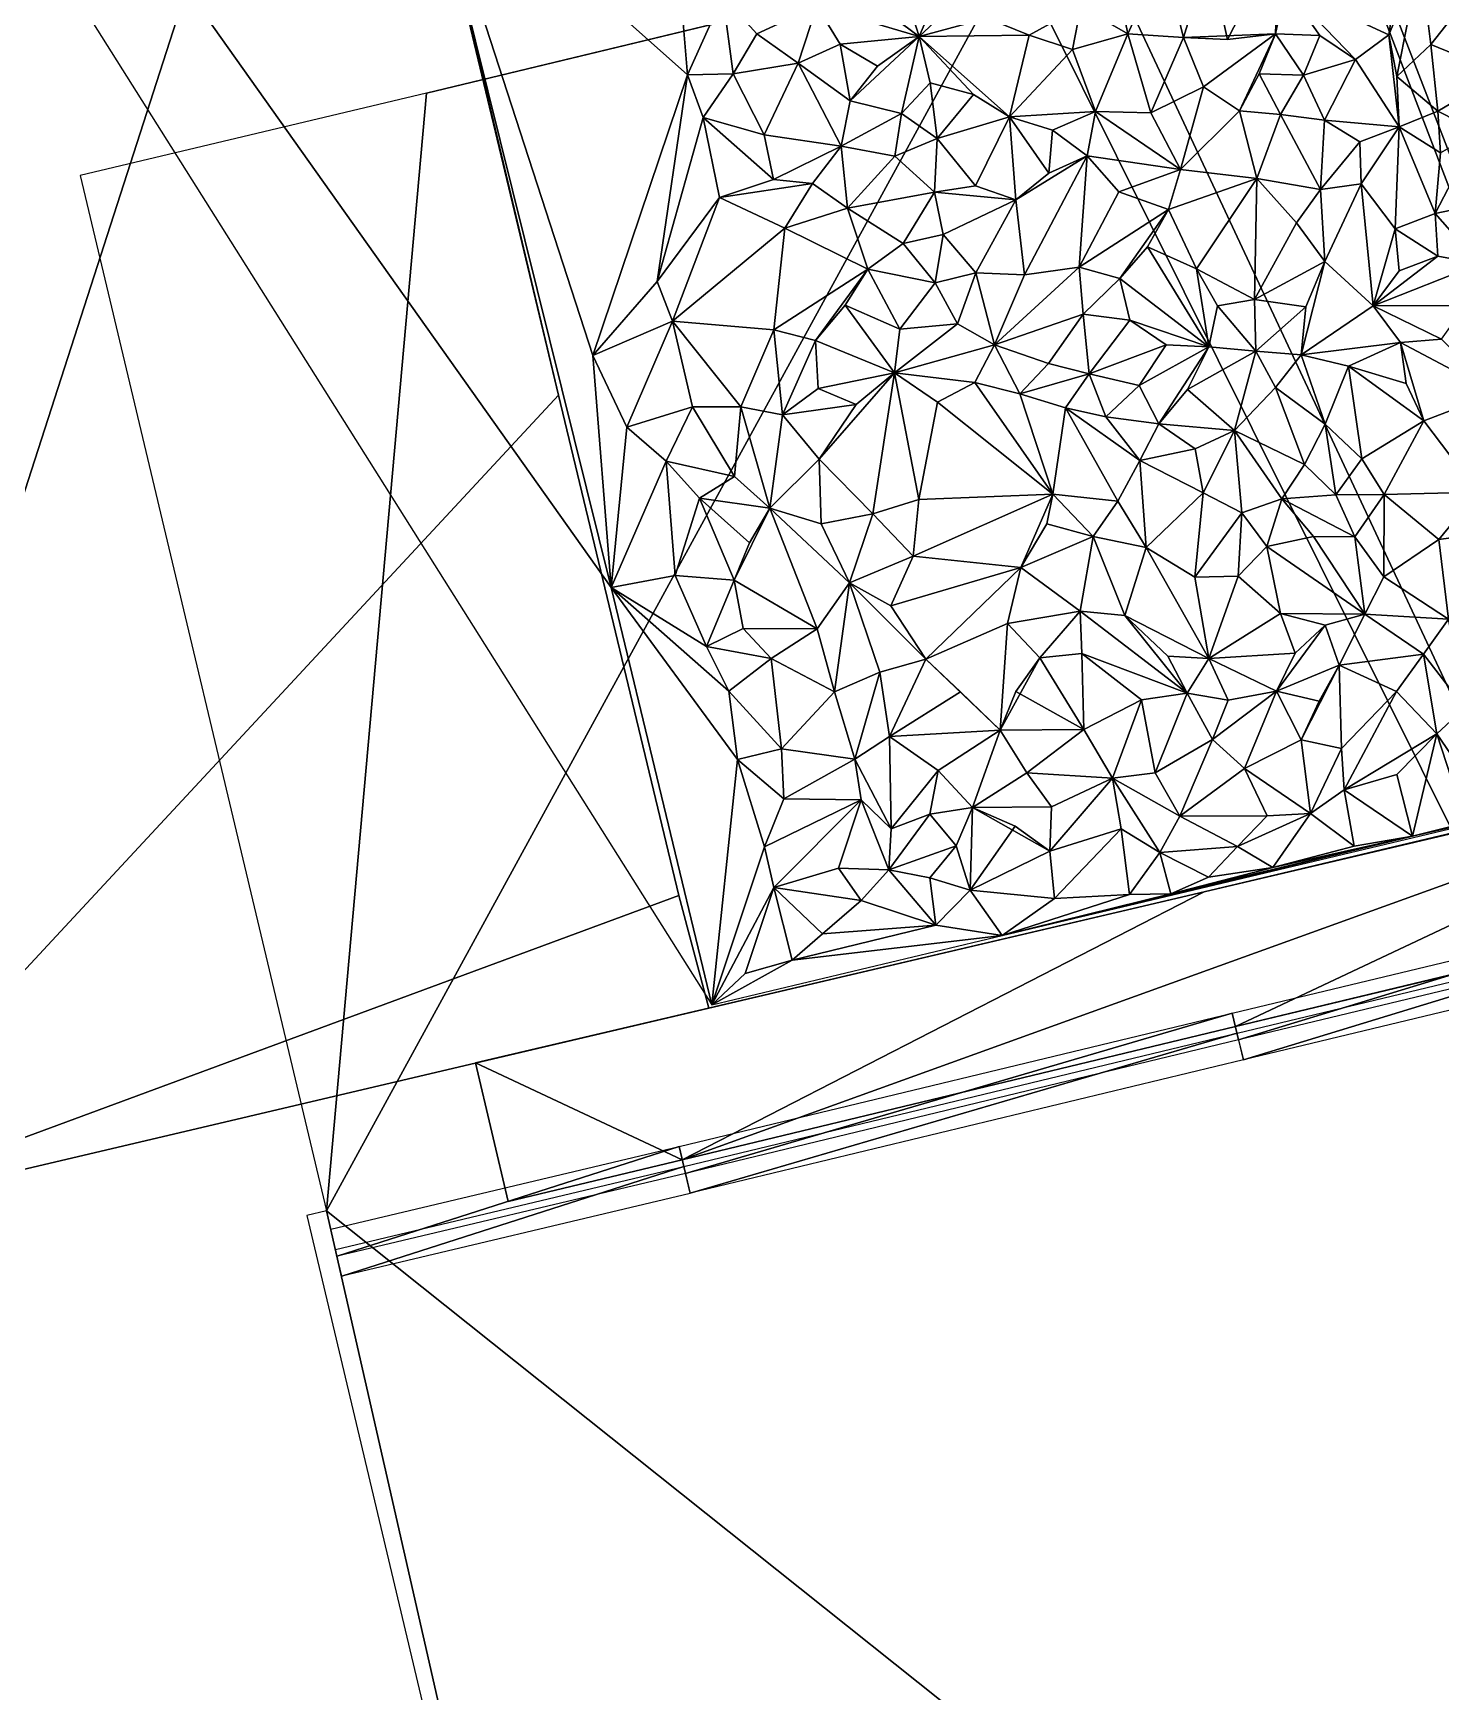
# Model space of a CAD drawing. Header units: metres. Extents: x -113 to 180, y -133 to 86.
# Drawn here: x -57.39 to -47.13, y -120.44 to -108.34 of the extents above; entities that cross this region are included whole.
import ezdxf

# ---------------------------------------------------------------- set-up
doc = ezdxf.new("R2010")
doc.units = ezdxf.units.M
for name, color, linetype, true_color in [('ACERA', 7, 'Continuous', 0xb9b3a6), ('ASFALTO', 7, 'Continuous', 0x4a4b4e), ('BORDILLO', 7, 'Continuous', 0xcfcac0), ('EDIFICACION', 7, 'Continuous', 0xd9d4ca), ('TERRENO', 7, 'Continuous', 0x9a9179)]:
    doc.layers.add(name, color=color, linetype=linetype, true_color=true_color)

msp = doc.modelspace()

# ---------------------------------------------------------------- linework, layer by layer
at = {"layer": 'ACERA'}
for points in [[(-41.555, -109.553, 80.019), (-47.747, -86.559, 80.117), (-49.586, -79.856, 80.172)], [(-41.555, -109.553, 80.019), (-49.586, -79.856, 80.172), (-49.147, -81.633, 80.166)], [(-41.555, -109.553, 80.019), (-49.147, -81.633, 80.166), (-48.838, -82.855, 80.162)], [(-48.838, -82.855, 80.162), (-44.389, -103.146, 80.132), (-42.755, -109.822, 80.127)], [(-41.555, -109.553, 80.019), (-48.838, -82.855, 80.162), (-42.755, -109.822, 80.127)], [(-41.555, -109.553, 80.019), (-47.655, -86.873, 80.116), (-47.747, -86.559, 80.117)], [(-41.555, -109.553, 80.019), (-44.518, -97.814, 80.001), (-47.655, -86.873, 80.116)], [(-44.241, -113.519, 80.705), (-48.857, -114.607, 80.705), (-52.661, -116.561, 80.705)], [(-44.241, -113.519, 80.705), (-52.661, -116.561, 80.705), (-48.628, -115.588, 80.705)], [(-44.241, -113.519, 80.705), (-45.661, -113.847, 80.705), (-48.857, -114.607, 80.705)], [(-44.241, -113.519, 80.705), (-48.628, -115.588, 80.705), (-43.124, -114.262, 80.705)], [(-45.661, -113.847, 80.575), (-48.857, -114.607, 80.575), (-48.857, -114.607, 80.705)], [(-45.661, -113.847, 80.575), (-48.857, -114.607, 80.705), (-45.661, -113.847, 80.705)], [(-48.628, -115.588, 80.705), (-45.431, -114.821, 80.705), (-43.124, -114.262, 80.705)], [(-48.857, -114.607, 80.705), (-52.467, -115.453, 80.705), (-54.168, -115.853, 80.705)], [(-48.857, -114.607, 80.705), (-54.168, -115.853, 80.705), (-52.661, -116.561, 80.705)], [(-48.857, -114.607, 80.575), (-52.467, -115.453, 80.575), (-52.467, -115.453, 80.705)], [(-48.857, -114.607, 80.575), (-52.467, -115.453, 80.705), (-48.857, -114.607, 80.705)], [(-48.628, -115.588, 80.575), (-45.431, -114.821, 80.575), (-45.431, -114.821, 80.705)], [(-48.628, -115.588, 80.575), (-45.431, -114.821, 80.705), (-48.628, -115.588, 80.705)], [(-52.467, -115.453, 80.575), (-54.168, -115.853, 80.575), (-54.168, -115.853, 80.705)], [(-52.467, -115.453, 80.575), (-54.168, -115.853, 80.705), (-52.467, -115.453, 80.705)], [(-52.661, -116.561, 80.575), (-48.628, -115.588, 80.575), (-48.628, -115.588, 80.705)], [(-52.661, -116.561, 80.575), (-48.628, -115.588, 80.705), (-52.661, -116.561, 80.705)], [(-54.168, -115.853, 80.705), (-53.93, -116.863, 80.705), (-52.661, -116.561, 80.705)], [(-54.168, -115.853, 80.575), (-53.93, -116.863, 80.575), (-53.93, -116.863, 80.705)], [(-54.168, -115.853, 80.575), (-53.93, -116.863, 80.705), (-54.168, -115.853, 80.705)], [(-53.93, -116.863, 80.575), (-52.661, -116.561, 80.575), (-52.661, -116.561, 80.705)], [(-53.93, -116.863, 80.575), (-52.661, -116.561, 80.705), (-53.93, -116.863, 80.705)]]:
    msp.add_3dface(points, dxfattribs=at)
at = {"layer": 'ASFALTO'}
for points in [[(-53.14, -66.911, 80.216), (-55.186, -88.259, 81.847), (-40.701, -125.661, 80.587)], [(-53.14, -66.911, 80.216), (-40.701, -125.661, 80.587), (-33.604, -107.754, 80.587)], [(-55.186, -88.259, 81.847), (-50.953, -104.828, 80.551), (-39.366, -129.601, 80.587)], [(-55.186, -88.259, 81.847), (-39.366, -129.601, 80.587), (-40.701, -125.661, 80.587)], [(-50.953, -104.828, 80.551), (-50.236, -107.747, 80.485), (-39.366, -129.601, 80.587)], [(-50.236, -107.747, 80.485), (-54.524, -108.781, 80.793), (-55.255, -116.933, 80.587)], [(-50.236, -107.747, 80.485), (-55.255, -116.933, 80.587), (-39.366, -129.601, 80.587)], [(-50.236, -107.747, 80.485), (-50.501, -107.81, 80.505), (-54.524, -108.781, 80.793)], [(-54.524, -108.781, 80.793), (-57.049, -109.381, 80.587), (-55.255, -116.933, 80.587)], [(-55.255, -116.933, 80.587), (-55.397, -116.967, 80.587), (-51.707, -132.536, 80.587)], [(-55.255, -116.933, 80.587), (-51.707, -132.536, 80.587), (-39.366, -129.601, 80.587)]]:
    msp.add_3dface(points, dxfattribs=at)
at = {"layer": 'BORDILLO'}
for points in [[(-45.455, -114.723, 80.715), (-48.605, -115.685, 80.715), (-48.652, -115.491, 80.715)], [(-45.455, -114.723, 80.715), (-45.408, -114.918, 80.715), (-48.605, -115.685, 80.715)], [(-45.42, -114.869, 80.715), (-48.57, -115.831, 80.715), (-48.616, -115.636, 80.715)], [(-45.42, -114.869, 80.715), (-45.374, -115.064, 80.715), (-48.57, -115.831, 80.715)], [(-48.652, -115.491, 80.715), (-52.637, -116.659, 80.715), (-52.684, -116.464, 80.715)], [(-48.652, -115.491, 80.715), (-48.605, -115.685, 80.715), (-52.637, -116.659, 80.715)], [(-48.617, -115.637, 80.715), (-52.602, -116.804, 80.715), (-52.649, -116.61, 80.715)], [(-48.617, -115.637, 80.715), (-48.57, -115.831, 80.715), (-52.602, -116.804, 80.715)], [(-52.684, -116.464, 80.715), (-55.177, -117.262, 80.715), (-55.223, -117.067, 80.715)], [(-52.684, -116.464, 80.715), (-52.638, -116.659, 80.715), (-55.177, -117.262, 80.715)], [(-52.649, -116.61, 80.715), (-55.142, -117.408, 80.715), (-55.189, -117.213, 80.715)], [(-52.649, -116.61, 80.715), (-52.603, -116.805, 80.715), (-55.142, -117.408, 80.715)]]:
    msp.add_3dface(points, dxfattribs=at)
at = {"layer": 'EDIFICACION'}
for points in [[(-59.182, -117.035, 87.575), (-55.125, -104.456, 87.884), (-63.763, -97.502, 87.575)], [(-59.182, -117.035, 87.575), (-53.562, -110.983, 87.655), (-55.125, -104.456, 87.884)], [(-53.562, -110.983, 87.655), (-54.082, -108.794, 87.733), (-55.125, -104.456, 87.884)], [(-55.125, -104.456, 80.884), (-54.082, -108.794, 80.733), (-54.082, -108.794, 87.733)], [(-55.125, -104.456, 80.884), (-54.082, -108.794, 87.733), (-55.125, -104.456, 87.884)], [(-54.082, -108.794, 80.733), (-53.562, -110.983, 80.655), (-53.562, -110.983, 87.655)], [(-54.082, -108.794, 80.733), (-53.562, -110.983, 87.655), (-54.082, -108.794, 87.733)], [(-59.182, -117.035, 87.575), (-52.685, -114.632, 87.532), (-53.562, -110.983, 87.655)], [(-53.562, -110.983, 80.655), (-52.685, -114.632, 80.532), (-52.685, -114.632, 87.532)], [(-53.562, -110.983, 80.655), (-52.685, -114.632, 87.532), (-53.562, -110.983, 87.655)], [(-59.182, -117.035, 87.575), (-52.467, -115.453, 87.575), (-52.685, -114.632, 87.532)], [(-52.685, -114.632, 80.532), (-52.467, -115.453, 80.575), (-52.467, -115.453, 87.575)], [(-52.685, -114.632, 80.532), (-52.467, -115.453, 87.575), (-52.685, -114.632, 87.532)], [(-52.467, -115.453, 80.575), (-59.182, -117.035, 80.575), (-59.182, -117.035, 87.575)], [(-52.467, -115.453, 80.575), (-59.182, -117.035, 87.575), (-52.467, -115.453, 87.575)]]:
    msp.add_3dface(points, dxfattribs=at)
at = {"layer": 'TERRENO'}
for points in [[(-53.179, -112.387, 80.6), (-63.761, -97.472, 81.892), (-52.445, -115.43, 80.501)], [(-53.179, -112.387, 80.6), (-54.527, -106.951, 80.8), (-63.761, -97.472, 81.892)], [(-53.179, -112.387, 80.6), (-53.312, -110.694, 80.6), (-54.527, -106.951, 80.8)], [(-52.622, -108.649, 80.696), (-52.656, -108.24, 80.631), (-54.527, -106.951, 80.8)], [(-53.312, -110.694, 80.6), (-52.622, -108.649, 80.696), (-54.527, -106.951, 80.8)], [(-48.311, -107.659, 80.374), (-48.821, -107.774, 80.395), (-48.686, -108.391, 80.399)], [(-48.337, -108.349, 80.378), (-48.311, -107.659, 80.374), (-48.686, -108.391, 80.399)], [(-48.311, -107.659, 80.374), (-48.337, -108.349, 80.378), (-48.263, -108.006, 80.368)], [(-51.318, -108.082, 80.555), (-50.934, -108.368, 80.535), (-51.086, -107.889, 80.536)], [(-51.086, -107.889, 80.536), (-50.934, -108.368, 80.535), (-50.691, -107.798, 80.509)], [(-50.691, -107.798, 80.509), (-50.934, -108.368, 80.535), (-50.385, -107.854, 80.484)], [(-50.934, -108.368, 80.535), (-50.439, -108.235, 80.497), (-50.385, -107.854, 80.484)], [(-49.413, -108.349, 80.44), (-49.523, -107.813, 80.435), (-49.756, -108.152, 80.451)], [(-49.523, -107.813, 80.435), (-49.413, -108.349, 80.44), (-49.157, -107.784, 80.414)], [(-49.413, -108.349, 80.44), (-49.007, -108.376, 80.421), (-49.157, -107.784, 80.414)], [(-49.007, -108.376, 80.421), (-48.821, -107.774, 80.395), (-49.157, -107.784, 80.414)], [(-48.821, -107.774, 80.395), (-49.007, -108.376, 80.421), (-48.686, -108.391, 80.399)], [(-47.511, -108.355, 80.332), (-47.281, -107.803, 80.351), (-47.464, -108.053, 80.344)], [(-47.281, -107.803, 80.351), (-47.511, -108.355, 80.332), (-47.451, -108.661, 80.334)], [(-47.203, -108.426, 80.336), (-47.281, -107.803, 80.351), (-47.451, -108.661, 80.334)], [(-46.876, -108.009, 80.346), (-47.281, -107.803, 80.351), (-47.203, -108.426, 80.336)], [(-48.263, -108.006, 80.368), (-48.337, -108.349, 80.378), (-48.012, -108.362, 80.361)], [(-47.753, -108.535, 80.35), (-48.263, -108.006, 80.368), (-48.012, -108.362, 80.361)], [(-48.263, -108.006, 80.368), (-47.511, -108.355, 80.332), (-47.464, -108.053, 80.344)], [(-48.263, -108.006, 80.368), (-47.753, -108.535, 80.35), (-47.511, -108.355, 80.332)], [(-46.876, -108.009, 80.346), (-47.203, -108.426, 80.336), (-46.687, -108.637, 80.328)], [(-52.365, -108.075, 80.608), (-52.656, -108.24, 80.631), (-52.622, -108.649, 80.696)], [(-52.365, -108.075, 80.608), (-52.622, -108.649, 80.696), (-52.289, -108.641, 80.6)], [(-52.116, -108.349, 80.597), (-52.365, -108.075, 80.608), (-52.289, -108.641, 80.6)], [(-51.679, -108.146, 80.585), (-52.365, -108.075, 80.608), (-52.116, -108.349, 80.597)], [(-50.934, -108.368, 80.535), (-51.318, -108.082, 80.555), (-51.679, -108.146, 80.585)], [(-51.815, -108.562, 80.577), (-51.679, -108.146, 80.585), (-52.116, -108.349, 80.597)], [(-51.679, -108.146, 80.585), (-51.815, -108.562, 80.577), (-51.51, -108.423, 80.569)], [(-50.934, -108.368, 80.535), (-51.679, -108.146, 80.585), (-51.51, -108.423, 80.569)], [(-50.439, -108.235, 80.497), (-50.934, -108.368, 80.535), (-50.132, -108.358, 80.466)], [(-50.439, -108.235, 80.497), (-50.132, -108.358, 80.466), (-49.756, -108.152, 80.451)], [(-49.756, -108.152, 80.451), (-50.132, -108.358, 80.466), (-49.817, -108.464, 80.451)], [(-49.413, -108.349, 80.44), (-49.756, -108.152, 80.451), (-49.817, -108.464, 80.451)], [(-51.815, -108.562, 80.577), (-52.116, -108.349, 80.597), (-52.289, -108.641, 80.6)], [(-51.238, -108.585, 80.55), (-50.934, -108.368, 80.535), (-51.51, -108.423, 80.569)], [(-51.436, -108.837, 80.554), (-50.934, -108.368, 80.535), (-51.238, -108.585, 80.55)], [(-50.934, -108.368, 80.535), (-51.436, -108.837, 80.554), (-51.062, -108.931, 80.524)], [(-50.934, -108.368, 80.535), (-51.062, -108.931, 80.524), (-50.854, -108.706, 80.523)], [(-50.934, -108.368, 80.535), (-50.275, -108.954, 80.475), (-50.132, -108.358, 80.466)], [(-50.275, -108.954, 80.475), (-50.934, -108.368, 80.535), (-50.537, -108.791, 80.496)], [(-50.537, -108.791, 80.496), (-50.934, -108.368, 80.535), (-50.854, -108.706, 80.523)], [(-50.132, -108.358, 80.466), (-50.275, -108.954, 80.475), (-49.817, -108.464, 80.451)], [(-49.649, -108.914, 80.453), (-49.413, -108.349, 80.44), (-49.817, -108.464, 80.451)], [(-49.413, -108.349, 80.44), (-49.649, -108.914, 80.453), (-49.246, -108.925, 80.447)], [(-49.007, -108.376, 80.421), (-49.413, -108.349, 80.44), (-49.246, -108.925, 80.447)], [(-48.862, -108.736, 80.414), (-49.007, -108.376, 80.421), (-49.246, -108.925, 80.447)], [(-48.337, -108.349, 80.378), (-49.007, -108.376, 80.421), (-48.862, -108.736, 80.414)], [(-49.007, -108.376, 80.421), (-48.337, -108.349, 80.378), (-48.686, -108.391, 80.399)], [(-48.598, -108.91, 80.395), (-48.337, -108.349, 80.378), (-48.862, -108.736, 80.414)], [(-48.337, -108.349, 80.378), (-48.598, -108.91, 80.395), (-48.455, -108.64, 80.385)], [(-48.132, -108.65, 80.37), (-48.337, -108.349, 80.378), (-48.455, -108.64, 80.385)], [(-48.337, -108.349, 80.378), (-48.132, -108.65, 80.37), (-48.012, -108.362, 80.361)], [(-48.132, -108.65, 80.37), (-47.753, -108.535, 80.35), (-48.012, -108.362, 80.361)], [(-47.753, -108.535, 80.35), (-47.435, -109.028, 80.341), (-47.511, -108.355, 80.332)], [(-47.511, -108.355, 80.332), (-47.435, -109.028, 80.341), (-47.451, -108.661, 80.334)], [(-51.815, -108.562, 80.577), (-51.436, -108.837, 80.554), (-51.51, -108.423, 80.569)], [(-51.436, -108.837, 80.554), (-51.238, -108.585, 80.55), (-51.51, -108.423, 80.569)], [(-50.275, -108.954, 80.475), (-49.649, -108.914, 80.453), (-49.817, -108.464, 80.451)], [(-47.153, -108.913, 80.333), (-47.203, -108.426, 80.336), (-47.451, -108.661, 80.334)], [(-47.203, -108.426, 80.336), (-47.153, -108.913, 80.333), (-46.687, -108.637, 80.328)], [(-52.063, -109.085, 80.623), (-51.815, -108.562, 80.577), (-52.289, -108.641, 80.6)], [(-51.502, -109.167, 80.541), (-51.815, -108.562, 80.577), (-52.063, -109.085, 80.623)], [(-51.502, -109.167, 80.541), (-51.436, -108.837, 80.554), (-51.815, -108.562, 80.577)], [(-47.753, -108.535, 80.35), (-48.132, -108.65, 80.37), (-47.978, -108.978, 80.363)], [(-47.435, -109.028, 80.341), (-47.753, -108.535, 80.35), (-47.978, -108.978, 80.363)], [(-52.843, -110.154, 80.602), (-52.622, -108.649, 80.696), (-53.312, -110.694, 80.6)], [(-52.509, -108.959, 80.696), (-52.622, -108.649, 80.696), (-52.843, -110.154, 80.602)], [(-52.622, -108.649, 80.696), (-52.509, -108.959, 80.696), (-52.289, -108.641, 80.6)], [(-52.509, -108.959, 80.696), (-52.063, -109.085, 80.623), (-52.289, -108.641, 80.6)], [(-51.062, -108.931, 80.524), (-50.803, -109.113, 80.506), (-50.854, -108.706, 80.523)], [(-50.803, -109.113, 80.506), (-50.537, -108.791, 80.496), (-50.854, -108.706, 80.523)], [(-49.028, -109.339, 80.43), (-48.862, -108.736, 80.414), (-49.246, -108.925, 80.447)], [(-49.028, -109.339, 80.43), (-48.598, -108.91, 80.395), (-48.862, -108.736, 80.414)], [(-48.455, -108.64, 80.385), (-48.598, -108.91, 80.395), (-48.299, -108.936, 80.38)], [(-48.132, -108.65, 80.37), (-48.455, -108.64, 80.385), (-48.299, -108.936, 80.38)], [(-47.978, -108.978, 80.363), (-48.132, -108.65, 80.37), (-48.299, -108.936, 80.38)], [(-47.435, -109.028, 80.341), (-47.153, -108.913, 80.333), (-47.451, -108.661, 80.334)], [(-47.153, -108.913, 80.333), (-46.861, -109.062, 80.317), (-46.687, -108.637, 80.328)], [(-51.436, -108.837, 80.554), (-51.502, -109.167, 80.541), (-51.062, -108.931, 80.524)], [(-50.803, -109.113, 80.506), (-50.275, -108.954, 80.475), (-50.537, -108.791, 80.496)], [(-52.509, -108.959, 80.696), (-52.843, -110.154, 80.602), (-52.39, -109.543, 80.662)], [(-52.509, -108.959, 80.696), (-51.995, -109.41, 80.651), (-52.063, -109.085, 80.623)], [(-51.995, -109.41, 80.651), (-52.509, -108.959, 80.696), (-52.39, -109.543, 80.662)], [(-51.062, -108.931, 80.524), (-51.502, -109.167, 80.541), (-51.111, -109.242, 80.516)], [(-50.803, -109.113, 80.506), (-51.062, -108.931, 80.524), (-51.111, -109.242, 80.516)], [(-50.275, -108.954, 80.475), (-50.803, -109.113, 80.506), (-50.524, -109.458, 80.486)], [(-50.229, -109.559, 80.47), (-50.275, -108.954, 80.475), (-50.524, -109.458, 80.486)], [(-49.649, -108.914, 80.453), (-50.275, -108.954, 80.475), (-49.961, -109.052, 80.461)], [(-50.275, -108.954, 80.475), (-49.989, -109.366, 80.461), (-49.961, -109.052, 80.461)], [(-50.275, -108.954, 80.475), (-50.229, -109.559, 80.47), (-49.989, -109.366, 80.461)], [(-49.71, -109.238, 80.451), (-49.649, -108.914, 80.453), (-49.961, -109.052, 80.461)], [(-49.71, -109.238, 80.451), (-49.028, -109.339, 80.43), (-49.649, -108.914, 80.453)], [(-49.649, -108.914, 80.453), (-49.028, -109.339, 80.43), (-49.246, -108.925, 80.447)], [(-48.598, -108.91, 80.395), (-49.028, -109.339, 80.43), (-48.471, -109.405, 80.4)], [(-48.598, -108.91, 80.395), (-48.471, -109.405, 80.4), (-48.299, -108.936, 80.38)], [(-48.471, -109.405, 80.4), (-48.009, -109.483, 80.379), (-48.299, -108.936, 80.38)], [(-48.009, -109.483, 80.379), (-47.978, -108.978, 80.363), (-48.299, -108.936, 80.38)], [(-48.009, -109.483, 80.379), (-47.721, -109.137, 80.355), (-47.978, -108.978, 80.363)], [(-47.721, -109.137, 80.355), (-47.435, -109.028, 80.341), (-47.978, -108.978, 80.363)], [(-47.153, -108.913, 80.333), (-47.435, -109.028, 80.341), (-47.134, -109.216, 80.336)], [(-46.861, -109.062, 80.317), (-47.153, -108.913, 80.333), (-47.134, -109.216, 80.336)], [(-51.995, -109.41, 80.651), (-51.502, -109.167, 80.541), (-52.063, -109.085, 80.623)], [(-49.989, -109.366, 80.461), (-49.71, -109.238, 80.451), (-49.961, -109.052, 80.461)], [(-47.435, -109.028, 80.341), (-47.721, -109.137, 80.355), (-47.712, -109.442, 80.367)], [(-47.464, -109.772, 80.362), (-47.435, -109.028, 80.341), (-47.712, -109.442, 80.367)], [(-47.435, -109.028, 80.341), (-47.464, -109.772, 80.362), (-47.172, -109.66, 80.341)], [(-47.134, -109.216, 80.336), (-47.435, -109.028, 80.341), (-47.172, -109.66, 80.341)], [(-46.861, -109.062, 80.317), (-47.172, -109.66, 80.341), (-46.612, -109.542, 80.314)], [(-46.861, -109.062, 80.317), (-47.134, -109.216, 80.336), (-47.172, -109.66, 80.341)], [(-51.712, -109.44, 80.544), (-51.502, -109.167, 80.541), (-51.995, -109.41, 80.651)], [(-51.455, -109.619, 80.523), (-51.502, -109.167, 80.541), (-51.712, -109.44, 80.544)], [(-51.502, -109.167, 80.541), (-51.455, -109.619, 80.523), (-51.111, -109.242, 80.516)], [(-50.822, -109.503, 80.52), (-50.803, -109.113, 80.506), (-51.111, -109.242, 80.516)], [(-50.803, -109.113, 80.506), (-50.822, -109.503, 80.52), (-50.524, -109.458, 80.486)], [(-47.721, -109.137, 80.355), (-48.009, -109.483, 80.379), (-47.712, -109.442, 80.367)], [(-51.455, -109.619, 80.523), (-50.822, -109.503, 80.52), (-51.111, -109.242, 80.516)], [(-50.229, -109.559, 80.47), (-49.71, -109.238, 80.451), (-49.989, -109.366, 80.461)], [(-49.71, -109.238, 80.451), (-50.229, -109.559, 80.47), (-50.166, -110.107, 80.462)], [(-49.71, -109.238, 80.451), (-50.166, -110.107, 80.462), (-49.768, -110.051, 80.454)], [(-49.479, -109.502, 80.448), (-49.71, -109.238, 80.451), (-49.768, -110.051, 80.454)], [(-49.028, -109.339, 80.43), (-49.71, -109.238, 80.451), (-49.479, -109.502, 80.448)], [(-49.115, -109.629, 80.435), (-49.028, -109.339, 80.43), (-49.479, -109.502, 80.448)], [(-49.028, -109.339, 80.43), (-49.115, -109.629, 80.435), (-48.471, -109.405, 80.4)], [(-51.712, -109.44, 80.544), (-51.995, -109.41, 80.651), (-52.39, -109.543, 80.662)], [(-51.914, -109.766, 80.562), (-51.712, -109.44, 80.544), (-52.39, -109.543, 80.662)], [(-51.455, -109.619, 80.523), (-51.712, -109.44, 80.544), (-51.914, -109.766, 80.562)], [(-50.822, -109.503, 80.52), (-50.229, -109.559, 80.47), (-50.524, -109.458, 80.486)], [(-48.471, -109.405, 80.4), (-49.115, -109.629, 80.435), (-48.912, -110.062, 80.432)], [(-48.49, -110.285, 80.429), (-48.471, -109.405, 80.4), (-48.912, -110.062, 80.432)], [(-48.471, -109.405, 80.4), (-48.49, -110.285, 80.429), (-48.184, -109.727, 80.396)], [(-48.009, -109.483, 80.379), (-48.471, -109.405, 80.4), (-48.184, -109.727, 80.396)], [(-48.009, -109.483, 80.379), (-47.976, -110.008, 80.404), (-47.712, -109.442, 80.367)], [(-47.976, -110.008, 80.404), (-47.624, -110.332, 80.389), (-47.712, -109.442, 80.367)], [(-47.624, -110.332, 80.389), (-47.464, -109.772, 80.362), (-47.712, -109.442, 80.367)], [(-52.843, -110.154, 80.602), (-52.733, -110.443, 80.574), (-52.39, -109.543, 80.662)], [(-52.733, -110.443, 80.574), (-51.914, -109.766, 80.562), (-52.39, -109.543, 80.662)], [(-51.455, -109.619, 80.523), (-51.051, -109.877, 80.499), (-50.822, -109.503, 80.52)], [(-50.822, -109.503, 80.52), (-51.051, -109.877, 80.499), (-50.758, -109.812, 80.484)], [(-50.229, -109.559, 80.47), (-50.822, -109.503, 80.52), (-50.758, -109.812, 80.484)], [(-50.521, -110.091, 80.48), (-50.229, -109.559, 80.47), (-50.758, -109.812, 80.484)], [(-50.229, -109.559, 80.47), (-50.521, -110.091, 80.48), (-50.166, -110.107, 80.462)], [(-49.115, -109.629, 80.435), (-49.479, -109.502, 80.448), (-49.768, -110.051, 80.454)], [(-47.976, -110.008, 80.404), (-48.009, -109.483, 80.379), (-48.184, -109.727, 80.396)], [(-47.172, -109.66, 80.341), (-46.849, -110.027, 80.326), (-46.612, -109.542, 80.314)], [(-51.308, -110.066, 80.526), (-51.455, -109.619, 80.523), (-51.914, -109.766, 80.562)], [(-51.455, -109.619, 80.523), (-51.308, -110.066, 80.526), (-51.051, -109.877, 80.499)], [(-49.47, -110.133, 80.448), (-49.115, -109.629, 80.435), (-49.768, -110.051, 80.454)], [(-49.268, -109.903, 80.447), (-49.115, -109.629, 80.435), (-49.47, -110.133, 80.448)], [(-49.115, -109.629, 80.435), (-49.268, -109.903, 80.447), (-48.912, -110.062, 80.432)], [(-47.464, -109.772, 80.362), (-47.152, -109.97, 80.346), (-47.172, -109.66, 80.341)], [(-47.152, -109.97, 80.346), (-46.849, -110.027, 80.326), (-47.172, -109.66, 80.341)], [(-51.914, -109.766, 80.562), (-52.733, -110.443, 80.574), (-51.993, -110.507, 80.526)], [(-51.308, -110.066, 80.526), (-51.914, -109.766, 80.562), (-51.993, -110.507, 80.526)], [(-50.758, -109.812, 80.484), (-51.051, -109.877, 80.499), (-50.817, -110.165, 80.483)], [(-50.521, -110.091, 80.48), (-50.758, -109.812, 80.484), (-50.817, -110.165, 80.483)], [(-48.49, -110.285, 80.429), (-47.976, -110.008, 80.404), (-48.184, -109.727, 80.396)], [(-47.464, -109.772, 80.362), (-47.624, -110.332, 80.389), (-47.435, -110.078, 80.378)], [(-47.152, -109.97, 80.346), (-47.464, -109.772, 80.362), (-47.435, -110.078, 80.378)], [(-51.051, -109.877, 80.499), (-51.308, -110.066, 80.526), (-50.817, -110.165, 80.483)], [(-48.821, -110.631, 80.444), (-49.268, -109.903, 80.447), (-49.47, -110.133, 80.448)], [(-49.268, -109.903, 80.447), (-48.821, -110.631, 80.444), (-48.912, -110.062, 80.432)], [(-51.689, -110.585, 80.488), (-51.308, -110.066, 80.526), (-51.993, -110.507, 80.526)], [(-51.308, -110.066, 80.526), (-51.689, -110.585, 80.488), (-51.473, -110.328, 80.497)], [(-51.074, -110.502, 80.469), (-51.308, -110.066, 80.526), (-51.473, -110.328, 80.497)], [(-51.308, -110.066, 80.526), (-51.074, -110.502, 80.469), (-50.817, -110.165, 80.483)], [(-50.166, -110.107, 80.462), (-50.384, -110.618, 80.468), (-49.768, -110.051, 80.454)], [(-50.384, -110.618, 80.468), (-49.738, -110.392, 80.459), (-49.768, -110.051, 80.454)], [(-49.738, -110.392, 80.459), (-49.47, -110.133, 80.448), (-49.768, -110.051, 80.454)], [(-48.758, -110.333, 80.439), (-48.49, -110.285, 80.429), (-48.912, -110.062, 80.432)], [(-48.821, -110.631, 80.444), (-48.758, -110.333, 80.439), (-48.912, -110.062, 80.432)], [(-48.114, -110.339, 80.415), (-47.976, -110.008, 80.404), (-48.49, -110.285, 80.429)], [(-48.15, -110.69, 80.416), (-47.976, -110.008, 80.404), (-48.114, -110.339, 80.415)], [(-48.15, -110.69, 80.416), (-47.624, -110.332, 80.389), (-47.976, -110.008, 80.404)], [(-47.624, -110.332, 80.389), (-47.152, -109.97, 80.346), (-47.435, -110.078, 80.378)], [(-47.624, -110.332, 80.389), (-46.849, -110.027, 80.326), (-47.152, -109.97, 80.346)], [(-46.849, -110.027, 80.326), (-47.624, -110.332, 80.389), (-46.951, -110.33, 80.332)], [(-52.733, -110.443, 80.574), (-52.843, -110.154, 80.602), (-53.312, -110.694, 80.6)], [(-51.074, -110.502, 80.469), (-50.654, -110.464, 80.47), (-50.817, -110.165, 80.483)], [(-50.654, -110.464, 80.47), (-50.521, -110.091, 80.48), (-50.817, -110.165, 80.483)], [(-50.384, -110.618, 80.468), (-50.521, -110.091, 80.48), (-50.654, -110.464, 80.47)], [(-50.521, -110.091, 80.48), (-50.384, -110.618, 80.468), (-50.166, -110.107, 80.462)], [(-49.47, -110.133, 80.448), (-49.738, -110.392, 80.459), (-49.399, -110.438, 80.451)], [(-48.821, -110.631, 80.444), (-49.47, -110.133, 80.448), (-49.399, -110.438, 80.451)], [(-48.758, -110.333, 80.439), (-48.48, -110.663, 80.428), (-48.49, -110.285, 80.429)], [(-48.48, -110.663, 80.428), (-48.114, -110.339, 80.415), (-48.49, -110.285, 80.429)], [(-51.689, -110.585, 80.488), (-51.114, -110.82, 80.456), (-51.473, -110.328, 80.497)], [(-51.114, -110.82, 80.456), (-51.074, -110.502, 80.469), (-51.473, -110.328, 80.497)], [(-49.738, -110.392, 80.459), (-50.384, -110.618, 80.468), (-49.991, -110.752, 80.463)], [(-49.694, -110.828, 80.457), (-49.738, -110.392, 80.459), (-49.991, -110.752, 80.463)], [(-49.738, -110.392, 80.459), (-49.694, -110.828, 80.457), (-49.399, -110.438, 80.451)], [(-48.821, -110.631, 80.444), (-48.48, -110.663, 80.428), (-48.758, -110.333, 80.439)], [(-48.48, -110.663, 80.428), (-48.15, -110.69, 80.416), (-48.114, -110.339, 80.415)], [(-47.624, -110.332, 80.389), (-48.15, -110.69, 80.416), (-47.426, -110.599, 80.383)], [(-47.624, -110.332, 80.389), (-47.127, -110.576, 80.349), (-46.951, -110.33, 80.332)], [(-47.624, -110.332, 80.389), (-47.426, -110.599, 80.383), (-47.127, -110.576, 80.349)], [(-53.065, -111.218, 80.555), (-52.733, -110.443, 80.574), (-53.312, -110.694, 80.6)], [(-52.585, -111.07, 80.555), (-52.733, -110.443, 80.574), (-53.065, -111.218, 80.555)], [(-52.733, -110.443, 80.574), (-52.233, -111.069, 80.529), (-51.993, -110.507, 80.526)], [(-52.233, -111.069, 80.529), (-52.733, -110.443, 80.574), (-52.585, -111.07, 80.555)], [(-52.233, -111.069, 80.529), (-51.93, -111.128, 80.516), (-51.993, -110.507, 80.526)], [(-51.93, -111.128, 80.516), (-51.689, -110.585, 80.488), (-51.993, -110.507, 80.526)], [(-51.114, -110.82, 80.456), (-50.384, -110.618, 80.468), (-50.654, -110.464, 80.47)], [(-51.074, -110.502, 80.469), (-51.114, -110.82, 80.456), (-50.654, -110.464, 80.47)], [(-49.694, -110.828, 80.457), (-49.133, -110.616, 80.453), (-49.399, -110.438, 80.451)], [(-49.133, -110.616, 80.453), (-48.821, -110.631, 80.444), (-49.399, -110.438, 80.451)], [(-51.689, -110.585, 80.488), (-51.93, -111.128, 80.516), (-51.67, -110.935, 80.519)], [(-51.114, -110.82, 80.456), (-51.689, -110.585, 80.488), (-51.67, -110.935, 80.519)], [(-50.384, -110.618, 80.468), (-51.114, -110.82, 80.456), (-50.527, -110.891, 80.456)], [(-50.384, -110.618, 80.468), (-50.527, -110.891, 80.456), (-50.199, -110.974, 80.46)], [(-49.991, -110.752, 80.463), (-50.384, -110.618, 80.468), (-50.199, -110.974, 80.46)], [(-49.694, -110.828, 80.457), (-49.329, -110.913, 80.465), (-49.133, -110.616, 80.453)], [(-49.329, -110.913, 80.465), (-48.821, -110.631, 80.444), (-49.133, -110.616, 80.453)], [(-49.187, -111.192, 80.448), (-48.821, -110.631, 80.444), (-49.329, -110.913, 80.465)], [(-48.821, -110.631, 80.444), (-49.187, -111.192, 80.448), (-48.978, -110.942, 80.444)], [(-48.48, -110.663, 80.428), (-48.821, -110.631, 80.444), (-48.978, -110.942, 80.444)], [(-48.635, -111.241, 80.464), (-48.48, -110.663, 80.428), (-48.978, -110.942, 80.444)], [(-48.335, -110.928, 80.422), (-48.48, -110.663, 80.428), (-48.635, -111.241, 80.464)], [(-48.15, -110.69, 80.416), (-48.48, -110.663, 80.428), (-48.335, -110.928, 80.422)], [(-48.15, -110.69, 80.416), (-47.803, -110.772, 80.4), (-47.426, -110.599, 80.383)], [(-47.426, -110.599, 80.383), (-47.803, -110.772, 80.4), (-47.383, -110.898, 80.378)], [(-47.127, -110.576, 80.349), (-47.426, -110.599, 80.383), (-46.728, -110.969, 80.319)], [(-47.426, -110.599, 80.383), (-47.254, -111.172, 80.366), (-46.728, -110.969, 80.319)], [(-47.254, -111.172, 80.366), (-47.426, -110.599, 80.383), (-47.383, -110.898, 80.378)], [(-53.065, -111.218, 80.555), (-53.312, -110.694, 80.6), (-53.179, -112.387, 80.6)], [(-49.694, -110.828, 80.457), (-49.991, -110.752, 80.463), (-50.199, -110.974, 80.46)], [(-48.15, -110.69, 80.416), (-48.335, -110.928, 80.422), (-47.974, -111.196, 80.4)], [(-47.803, -110.772, 80.4), (-48.15, -110.69, 80.416), (-47.974, -111.196, 80.4)], [(-47.803, -110.772, 80.4), (-47.974, -111.196, 80.4), (-47.707, -111.449, 80.387)], [(-47.803, -110.772, 80.4), (-47.254, -111.172, 80.366), (-47.383, -110.898, 80.378)], [(-47.254, -111.172, 80.366), (-47.803, -110.772, 80.4), (-47.707, -111.449, 80.387)], [(-51.114, -110.82, 80.456), (-51.67, -110.935, 80.519), (-51.393, -111.052, 80.465)], [(-51.662, -111.451, 80.446), (-51.114, -110.82, 80.456), (-51.393, -111.052, 80.465)], [(-51.114, -110.82, 80.456), (-51.662, -111.451, 80.446), (-51.271, -111.849, 80.482)], [(-51.114, -110.82, 80.456), (-51.271, -111.849, 80.482), (-50.936, -111.745, 80.407)], [(-50.527, -110.891, 80.456), (-51.114, -110.82, 80.456), (-50.801, -111.034, 80.448)], [(-50.801, -111.034, 80.448), (-51.114, -110.82, 80.456), (-50.936, -111.745, 80.407)], [(-49.959, -111.705, 80.412), (-50.527, -110.891, 80.456), (-50.801, -111.034, 80.448)], [(-50.527, -110.891, 80.456), (-49.959, -111.705, 80.412), (-50.199, -110.974, 80.46)], [(-49.866, -111.077, 80.45), (-49.694, -110.828, 80.457), (-50.199, -110.974, 80.46)], [(-49.694, -110.828, 80.457), (-49.866, -111.077, 80.45), (-49.572, -111.141, 80.445)], [(-49.329, -110.913, 80.465), (-49.694, -110.828, 80.457), (-49.572, -111.141, 80.445)], [(-49.187, -111.192, 80.448), (-49.329, -110.913, 80.465), (-49.572, -111.141, 80.445)], [(-51.67, -110.935, 80.519), (-51.93, -111.128, 80.516), (-51.393, -111.052, 80.465)], [(-49.959, -111.705, 80.412), (-50.801, -111.034, 80.448), (-50.936, -111.745, 80.407)], [(-49.959, -111.705, 80.412), (-49.866, -111.077, 80.45), (-50.199, -110.974, 80.46)], [(-49.187, -111.192, 80.448), (-48.635, -111.241, 80.464), (-48.978, -110.942, 80.444)], [(-48.335, -110.928, 80.422), (-48.635, -111.241, 80.464), (-48.124, -111.489, 80.396)], [(-47.974, -111.196, 80.4), (-48.335, -110.928, 80.422), (-48.124, -111.489, 80.396)], [(-47.254, -111.172, 80.366), (-46.861, -111.692, 80.318), (-46.728, -110.969, 80.319)], [(-52.779, -111.464, 80.536), (-52.585, -111.07, 80.555), (-53.065, -111.218, 80.555)], [(-52.779, -111.464, 80.536), (-52.281, -111.578, 80.539), (-52.585, -111.07, 80.555)], [(-52.281, -111.578, 80.539), (-52.233, -111.069, 80.529), (-52.585, -111.07, 80.555)], [(-52.281, -111.578, 80.539), (-52.023, -111.807, 80.446), (-52.233, -111.069, 80.529)], [(-52.023, -111.807, 80.446), (-51.93, -111.128, 80.516), (-52.233, -111.069, 80.529)], [(-51.93, -111.128, 80.516), (-52.023, -111.807, 80.446), (-51.662, -111.451, 80.446)], [(-51.93, -111.128, 80.516), (-51.662, -111.451, 80.446), (-51.393, -111.052, 80.465)], [(-49.866, -111.077, 80.45), (-49.959, -111.705, 80.412), (-49.485, -111.756, 80.427)], [(-49.325, -111.46, 80.447), (-49.866, -111.077, 80.45), (-49.485, -111.756, 80.427)], [(-49.866, -111.077, 80.45), (-49.325, -111.46, 80.447), (-49.572, -111.141, 80.445)], [(-49.325, -111.46, 80.447), (-49.187, -111.192, 80.448), (-49.572, -111.141, 80.445)], [(-52.779, -111.464, 80.536), (-53.065, -111.218, 80.555), (-53.179, -112.387, 80.6)], [(-49.187, -111.192, 80.448), (-49.325, -111.46, 80.447), (-48.921, -111.376, 80.444)], [(-48.635, -111.241, 80.464), (-49.187, -111.192, 80.448), (-48.921, -111.376, 80.444)], [(-48.864, -111.696, 80.43), (-48.635, -111.241, 80.464), (-48.921, -111.376, 80.444)], [(-48.635, -111.241, 80.464), (-48.864, -111.696, 80.43), (-48.581, -111.842, 80.41)], [(-48.635, -111.241, 80.464), (-48.29, -111.741, 80.398), (-48.124, -111.489, 80.396)], [(-48.29, -111.741, 80.398), (-48.635, -111.241, 80.464), (-48.581, -111.842, 80.41)], [(-47.974, -111.196, 80.4), (-48.124, -111.489, 80.396), (-47.897, -111.711, 80.385)], [(-47.707, -111.449, 80.387), (-47.974, -111.196, 80.4), (-47.897, -111.711, 80.385)], [(-47.544, -111.708, 80.367), (-47.254, -111.172, 80.366), (-47.707, -111.449, 80.387)], [(-47.544, -111.708, 80.367), (-46.861, -111.692, 80.318), (-47.254, -111.172, 80.366)], [(-49.325, -111.46, 80.447), (-48.864, -111.696, 80.43), (-48.921, -111.376, 80.444)], [(-52.713, -112.299, 80.553), (-52.779, -111.464, 80.536), (-53.179, -112.387, 80.6)], [(-52.779, -111.464, 80.536), (-52.713, -112.299, 80.553), (-52.536, -111.735, 80.55)], [(-52.281, -111.578, 80.539), (-52.779, -111.464, 80.536), (-52.536, -111.735, 80.55)], [(-51.662, -111.451, 80.446), (-52.023, -111.807, 80.446), (-51.647, -111.921, 80.43)], [(-51.271, -111.849, 80.482), (-51.662, -111.451, 80.446), (-51.647, -111.921, 80.43)], [(-49.325, -111.46, 80.447), (-49.485, -111.756, 80.427), (-49.28, -112.095, 80.393)], [(-48.864, -111.696, 80.43), (-49.325, -111.46, 80.447), (-49.28, -112.095, 80.393)], [(-48.124, -111.489, 80.396), (-48.29, -111.741, 80.398), (-47.897, -111.711, 80.385)], [(-47.544, -111.708, 80.367), (-47.707, -111.449, 80.387), (-47.897, -111.711, 80.385)], [(-52.023, -111.807, 80.446), (-52.281, -111.578, 80.539), (-52.536, -111.735, 80.55)], [(-52.713, -112.299, 80.553), (-52.282, -112.333, 80.436), (-52.536, -111.735, 80.55)], [(-52.282, -112.333, 80.436), (-52.17, -112.06, 80.516), (-52.536, -111.735, 80.55)], [(-52.17, -112.06, 80.516), (-52.023, -111.807, 80.446), (-52.536, -111.735, 80.55)], [(-51.271, -111.849, 80.482), (-50.977, -112.158, 80.392), (-50.936, -111.745, 80.407)], [(-50.193, -112.24, 80.386), (-49.959, -111.705, 80.412), (-50.977, -112.158, 80.392)], [(-50.977, -112.158, 80.392), (-49.959, -111.705, 80.412), (-50.936, -111.745, 80.407)], [(-49.959, -111.705, 80.412), (-50.193, -112.24, 80.386), (-50.004, -111.923, 80.4)], [(-49.666, -112.015, 80.393), (-49.959, -111.705, 80.412), (-50.004, -111.923, 80.4)], [(-49.959, -111.705, 80.412), (-49.666, -112.015, 80.393), (-49.485, -111.756, 80.427)], [(-49.485, -111.756, 80.427), (-49.666, -112.015, 80.393), (-49.28, -112.095, 80.393)], [(-48.924, -112.31, 80.383), (-48.864, -111.696, 80.43), (-49.28, -112.095, 80.393)], [(-48.864, -111.696, 80.43), (-48.924, -112.31, 80.383), (-48.581, -111.842, 80.41)], [(-48.4, -112.088, 80.399), (-48.29, -111.741, 80.398), (-48.581, -111.842, 80.41)], [(-48.29, -111.741, 80.398), (-48.4, -112.088, 80.399), (-48.059, -112.015, 80.381)], [(-48.29, -111.741, 80.398), (-47.757, -112.016, 80.366), (-47.897, -111.711, 80.385)], [(-47.757, -112.016, 80.366), (-48.29, -111.741, 80.398), (-48.059, -112.015, 80.381)], [(-47.757, -112.016, 80.366), (-47.544, -111.708, 80.367), (-47.897, -111.711, 80.385)], [(-47.544, -111.708, 80.367), (-47.757, -112.016, 80.366), (-47.547, -112.308, 80.335)], [(-47.145, -112.036, 80.311), (-47.544, -111.708, 80.367), (-47.547, -112.308, 80.335)], [(-46.861, -111.692, 80.318), (-47.544, -111.708, 80.367), (-47.145, -112.036, 80.311)], [(-46.846, -111.995, 80.303), (-46.861, -111.692, 80.318), (-47.145, -112.036, 80.311)], [(-52.282, -112.333, 80.436), (-52.023, -111.807, 80.446), (-52.17, -112.06, 80.516)], [(-51.678, -112.689, 80.392), (-52.023, -111.807, 80.446), (-52.282, -112.333, 80.436)], [(-51.442, -112.353, 80.4), (-52.023, -111.807, 80.446), (-51.678, -112.689, 80.392)], [(-52.023, -111.807, 80.446), (-51.442, -112.353, 80.4), (-51.647, -111.921, 80.43)], [(-51.442, -112.353, 80.4), (-51.271, -111.849, 80.482), (-51.647, -111.921, 80.43)], [(-51.442, -112.353, 80.4), (-50.977, -112.158, 80.392), (-51.271, -111.849, 80.482)], [(-48.924, -112.31, 80.383), (-48.608, -112.305, 80.388), (-48.581, -111.842, 80.41)], [(-48.608, -112.305, 80.388), (-48.4, -112.088, 80.399), (-48.581, -111.842, 80.41)], [(-50.193, -112.24, 80.386), (-49.666, -112.015, 80.393), (-50.004, -111.923, 80.4)], [(-46.846, -111.995, 80.303), (-47.145, -112.036, 80.311), (-47.075, -112.617, 80.29)], [(-49.666, -112.015, 80.393), (-50.193, -112.24, 80.386), (-49.76, -112.56, 80.364)], [(-49.435, -112.591, 80.362), (-49.666, -112.015, 80.393), (-49.76, -112.56, 80.364)], [(-49.666, -112.015, 80.393), (-49.435, -112.591, 80.362), (-49.28, -112.095, 80.393)], [(-49.435, -112.591, 80.362), (-48.822, -112.903, 80.35), (-49.28, -112.095, 80.393)], [(-48.822, -112.903, 80.35), (-48.924, -112.31, 80.383), (-49.28, -112.095, 80.393)], [(-48.4, -112.088, 80.399), (-48.608, -112.305, 80.388), (-48.3, -112.576, 80.378)], [(-48.4, -112.088, 80.399), (-47.685, -112.58, 80.325), (-48.059, -112.015, 80.381)], [(-47.685, -112.58, 80.325), (-48.4, -112.088, 80.399), (-48.3, -112.576, 80.378)], [(-47.685, -112.58, 80.325), (-47.757, -112.016, 80.366), (-48.059, -112.015, 80.381)], [(-47.757, -112.016, 80.366), (-47.685, -112.58, 80.325), (-47.547, -112.308, 80.335)], [(-47.075, -112.617, 80.29), (-47.145, -112.036, 80.311), (-47.547, -112.308, 80.335)], [(-50.977, -112.158, 80.392), (-51.442, -112.353, 80.4), (-51.14, -112.519, 80.38)], [(-50.193, -112.24, 80.386), (-50.977, -112.158, 80.392), (-51.14, -112.519, 80.38)], [(-50.886, -112.91, 80.357), (-50.193, -112.24, 80.386), (-51.14, -112.519, 80.38)], [(-50.193, -112.24, 80.386), (-50.886, -112.91, 80.357), (-50.289, -112.648, 80.37)], [(-50.193, -112.24, 80.386), (-50.289, -112.648, 80.37), (-49.76, -112.56, 80.364)], [(-52.484, -112.816, 80.489), (-52.713, -112.299, 80.553), (-53.179, -112.387, 80.6)], [(-52.282, -112.333, 80.436), (-52.713, -112.299, 80.553), (-52.484, -112.816, 80.489)], [(-52.282, -112.333, 80.436), (-52.484, -112.816, 80.489), (-52.217, -112.685, 80.414)], [(-51.678, -112.689, 80.392), (-52.282, -112.333, 80.436), (-52.217, -112.685, 80.414)], [(-51.442, -112.353, 80.4), (-51.678, -112.689, 80.392), (-51.552, -113.148, 80.355)], [(-51.442, -112.353, 80.4), (-51.552, -113.148, 80.355), (-51.22, -113.005, 80.38)], [(-50.886, -112.91, 80.357), (-51.442, -112.353, 80.4), (-51.22, -113.005, 80.38)], [(-51.442, -112.353, 80.4), (-50.886, -112.91, 80.357), (-51.14, -112.519, 80.38)], [(-48.822, -112.903, 80.35), (-48.608, -112.305, 80.388), (-48.924, -112.31, 80.383)], [(-48.608, -112.305, 80.388), (-48.822, -112.903, 80.35), (-48.3, -112.576, 80.378)], [(-47.685, -112.58, 80.325), (-47.075, -112.617, 80.29), (-47.547, -112.308, 80.335)], [(-52.257, -113.64, 80.4), (-53.179, -112.387, 80.6), (-52.445, -115.43, 80.501)], [(-52.32, -113.143, 80.513), (-52.484, -112.816, 80.489), (-53.179, -112.387, 80.6)], [(-52.32, -113.143, 80.513), (-53.179, -112.387, 80.6), (-52.257, -113.64, 80.4)], [(-50.289, -112.648, 80.37), (-50.054, -112.899, 80.365), (-49.76, -112.56, 80.364)], [(-50.054, -112.899, 80.365), (-49.748, -112.867, 80.358), (-49.76, -112.56, 80.364)], [(-48.98, -113.158, 80.344), (-49.435, -112.591, 80.362), (-49.76, -112.56, 80.364)], [(-49.748, -112.867, 80.358), (-48.98, -113.158, 80.344), (-49.76, -112.56, 80.364)], [(-48.822, -112.903, 80.35), (-49.435, -112.591, 80.362), (-49.122, -112.886, 80.357)], [(-49.435, -112.591, 80.362), (-48.98, -113.158, 80.344), (-49.122, -112.886, 80.357)], [(-48.822, -112.903, 80.35), (-48.193, -112.865, 80.339), (-48.3, -112.576, 80.378)], [(-48.193, -112.865, 80.339), (-47.974, -112.661, 80.34), (-48.3, -112.576, 80.378)], [(-47.974, -112.661, 80.34), (-47.685, -112.58, 80.325), (-48.3, -112.576, 80.378)], [(-47.871, -112.952, 80.321), (-47.685, -112.58, 80.325), (-47.974, -112.661, 80.34)], [(-47.685, -112.58, 80.325), (-47.871, -112.952, 80.321), (-47.257, -112.873, 80.291)], [(-47.075, -112.617, 80.29), (-47.685, -112.58, 80.325), (-47.257, -112.873, 80.291)], [(-52.484, -112.816, 80.489), (-52.012, -112.904, 80.393), (-52.217, -112.685, 80.414)], [(-52.012, -112.904, 80.393), (-51.678, -112.689, 80.392), (-52.217, -112.685, 80.414)], [(-51.678, -112.689, 80.392), (-52.012, -112.904, 80.393), (-51.552, -113.148, 80.355)], [(-50.886, -112.91, 80.357), (-50.344, -113.426, 80.355), (-50.289, -112.648, 80.37)], [(-50.344, -113.426, 80.355), (-50.054, -112.899, 80.365), (-50.289, -112.648, 80.37)], [(-48.193, -112.865, 80.339), (-48.329, -113.142, 80.337), (-47.974, -112.661, 80.34)], [(-48.329, -113.142, 80.337), (-47.871, -112.952, 80.321), (-47.974, -112.661, 80.34)], [(-47.075, -112.617, 80.29), (-47.257, -112.873, 80.291), (-46.956, -113.263, 80.274)], [(-52.32, -113.143, 80.513), (-52.012, -112.904, 80.393), (-52.484, -112.816, 80.489)], [(-52.012, -112.904, 80.393), (-52.32, -113.143, 80.513), (-51.937, -113.564, 80.349)], [(-51.552, -113.148, 80.355), (-52.012, -112.904, 80.393), (-51.937, -113.564, 80.349)], [(-51.15, -113.472, 80.343), (-50.886, -112.91, 80.357), (-51.22, -113.005, 80.38)], [(-50.886, -112.91, 80.357), (-51.15, -113.472, 80.343), (-50.633, -113.147, 80.357)], [(-50.344, -113.426, 80.355), (-50.886, -112.91, 80.357), (-50.633, -113.147, 80.357)], [(-50.344, -113.426, 80.355), (-50.228, -113.144, 80.362), (-50.054, -112.899, 80.365)], [(-50.228, -113.144, 80.362), (-49.733, -113.423, 80.355), (-50.054, -112.899, 80.365)], [(-50.054, -112.899, 80.365), (-49.733, -113.423, 80.355), (-49.748, -112.867, 80.358)], [(-49.733, -113.423, 80.355), (-49.313, -113.206, 80.349), (-49.748, -112.867, 80.358)], [(-49.313, -113.206, 80.349), (-48.98, -113.158, 80.344), (-49.748, -112.867, 80.358)], [(-48.98, -113.158, 80.344), (-48.822, -112.903, 80.35), (-49.122, -112.886, 80.357)], [(-48.822, -112.903, 80.35), (-48.98, -113.158, 80.344), (-48.681, -113.208, 80.339)], [(-48.822, -112.903, 80.35), (-48.329, -113.142, 80.337), (-48.193, -112.865, 80.339)], [(-48.329, -113.142, 80.337), (-48.822, -112.903, 80.35), (-48.681, -113.208, 80.339)], [(-47.871, -112.952, 80.321), (-48.329, -113.142, 80.337), (-48.017, -113.215, 80.323)], [(-47.871, -112.952, 80.321), (-48.017, -113.215, 80.323), (-48.149, -113.498, 80.322)], [(-47.855, -113.561, 80.306), (-47.871, -112.952, 80.321), (-48.149, -113.498, 80.322)], [(-47.257, -112.873, 80.291), (-47.871, -112.952, 80.321), (-47.454, -113.146, 80.293)], [(-47.871, -112.952, 80.321), (-47.855, -113.561, 80.306), (-47.454, -113.146, 80.293)], [(-47.16, -113.453, 80.273), (-47.257, -112.873, 80.291), (-47.454, -113.146, 80.293)], [(-47.257, -112.873, 80.291), (-47.16, -113.453, 80.273), (-46.956, -113.263, 80.274)], [(-51.552, -113.148, 80.355), (-51.402, -113.639, 80.34), (-51.22, -113.005, 80.38)], [(-51.402, -113.639, 80.34), (-51.15, -113.472, 80.343), (-51.22, -113.005, 80.38)], [(-51.937, -113.564, 80.349), (-52.32, -113.143, 80.513), (-52.257, -113.64, 80.4)], [(-51.402, -113.639, 80.34), (-51.552, -113.148, 80.355), (-51.937, -113.564, 80.349)], [(-51.15, -113.472, 80.343), (-50.344, -113.426, 80.355), (-50.633, -113.147, 80.357)], [(-50.344, -113.426, 80.355), (-49.733, -113.423, 80.355), (-50.228, -113.144, 80.362)], [(-49.733, -113.423, 80.355), (-49.524, -113.776, 80.356), (-49.313, -113.206, 80.349)], [(-49.313, -113.206, 80.349), (-49.524, -113.776, 80.356), (-49.214, -113.739, 80.325)], [(-48.98, -113.158, 80.344), (-49.313, -113.206, 80.349), (-49.214, -113.739, 80.325)], [(-48.796, -113.495, 80.332), (-48.98, -113.158, 80.344), (-49.214, -113.739, 80.325)], [(-48.681, -113.208, 80.339), (-48.98, -113.158, 80.344), (-48.796, -113.495, 80.332)], [(-48.329, -113.142, 80.337), (-48.796, -113.495, 80.332), (-48.562, -113.706, 80.33)], [(-48.329, -113.142, 80.337), (-48.681, -113.208, 80.339), (-48.796, -113.495, 80.332)], [(-48.329, -113.142, 80.337), (-48.562, -113.706, 80.33), (-48.149, -113.498, 80.322)], [(-48.017, -113.215, 80.323), (-48.329, -113.142, 80.337), (-48.149, -113.498, 80.322)], [(-47.855, -113.561, 80.306), (-47.835, -113.862, 80.291), (-47.454, -113.146, 80.293)], [(-47.835, -113.862, 80.291), (-47.16, -113.453, 80.273), (-47.454, -113.146, 80.293)], [(-46.956, -113.263, 80.274), (-47.16, -113.453, 80.273), (-46.987, -113.706, 80.252)], [(-50.344, -113.426, 80.355), (-51.15, -113.472, 80.343), (-50.795, -113.72, 80.344)], [(-50.546, -113.991, 80.334), (-50.344, -113.426, 80.355), (-50.795, -113.72, 80.344)], [(-50.344, -113.426, 80.355), (-50.546, -113.991, 80.334), (-50.149, -113.737, 80.342)], [(-49.733, -113.423, 80.355), (-50.344, -113.426, 80.355), (-50.149, -113.737, 80.342)], [(-49.524, -113.776, 80.356), (-49.733, -113.423, 80.355), (-50.149, -113.737, 80.342)], [(-47.16, -113.453, 80.273), (-47.835, -113.862, 80.291), (-47.452, -113.75, 80.273)], [(-47.338, -114.201, 80.252), (-47.16, -113.453, 80.273), (-47.452, -113.75, 80.273)], [(-46.948, -114.103, 80.229), (-47.16, -113.453, 80.273), (-47.338, -114.201, 80.252)], [(-47.16, -113.453, 80.273), (-46.948, -114.103, 80.229), (-46.987, -113.706, 80.252)], [(-51.921, -113.927, 80.34), (-51.937, -113.564, 80.349), (-52.257, -113.64, 80.4)], [(-51.921, -113.927, 80.34), (-51.402, -113.639, 80.34), (-51.937, -113.564, 80.349)], [(-51.402, -113.639, 80.34), (-51.138, -114.146, 80.334), (-51.15, -113.472, 80.343)], [(-51.15, -113.472, 80.343), (-51.138, -114.146, 80.334), (-50.795, -113.72, 80.344)], [(-49.034, -114.054, 80.316), (-48.796, -113.495, 80.332), (-49.214, -113.739, 80.325)], [(-48.562, -113.706, 80.33), (-48.796, -113.495, 80.332), (-49.034, -114.054, 80.316)], [(-48.562, -113.706, 80.33), (-48.081, -114.034, 80.293), (-48.149, -113.498, 80.322)], [(-48.081, -114.034, 80.293), (-47.855, -113.561, 80.306), (-48.149, -113.498, 80.322)], [(-48.081, -114.034, 80.293), (-47.835, -113.862, 80.291), (-47.855, -113.561, 80.306)], [(-52.062, -114.277, 80.356), (-52.257, -113.64, 80.4), (-52.445, -115.43, 80.501)], [(-52.062, -114.277, 80.356), (-51.921, -113.927, 80.34), (-52.257, -113.64, 80.4)], [(-51.356, -113.936, 80.339), (-51.402, -113.639, 80.34), (-51.921, -113.927, 80.34)], [(-51.138, -114.146, 80.334), (-51.402, -113.639, 80.34), (-51.356, -113.936, 80.339)], [(-51.138, -114.146, 80.334), (-50.857, -114.039, 80.338), (-50.795, -113.72, 80.344)], [(-50.857, -114.039, 80.338), (-50.546, -113.991, 80.334), (-50.795, -113.72, 80.344)], [(-50.546, -113.991, 80.334), (-49.968, -113.987, 80.337), (-50.149, -113.737, 80.342)], [(-49.968, -113.987, 80.337), (-49.524, -113.776, 80.356), (-50.149, -113.737, 80.342)], [(-49.524, -113.776, 80.356), (-49.968, -113.987, 80.337), (-49.982, -114.31, 80.325)], [(-49.461, -114.146, 80.323), (-49.524, -113.776, 80.356), (-49.982, -114.31, 80.325)], [(-49.524, -113.776, 80.356), (-49.034, -114.054, 80.316), (-49.214, -113.739, 80.325)], [(-49.179, -114.318, 80.308), (-49.524, -113.776, 80.356), (-49.461, -114.146, 80.323)], [(-49.524, -113.776, 80.356), (-49.179, -114.318, 80.308), (-49.034, -114.054, 80.316)], [(-48.397, -114.051, 80.307), (-48.562, -113.706, 80.33), (-49.034, -114.054, 80.316)], [(-48.397, -114.051, 80.307), (-48.081, -114.034, 80.293), (-48.562, -113.706, 80.33)], [(-47.835, -113.862, 80.291), (-47.338, -114.201, 80.252), (-47.452, -113.75, 80.273)], [(-51.356, -113.936, 80.339), (-51.921, -113.927, 80.34), (-52.062, -114.277, 80.356)], [(-51.992, -114.575, 80.344), (-51.356, -113.936, 80.339), (-52.062, -114.277, 80.356)], [(-51.356, -113.936, 80.339), (-51.992, -114.575, 80.344), (-51.521, -114.434, 80.335)], [(-51.154, -114.446, 80.33), (-51.356, -113.936, 80.339), (-51.521, -114.434, 80.335)], [(-51.154, -114.446, 80.33), (-51.138, -114.146, 80.334), (-51.356, -113.936, 80.339)], [(-46.138, -113.926, 80.2), (-47.338, -114.201, 80.252), (-50.328, -114.925, 80.4)], [(-47.835, -113.862, 80.291), (-48.081, -114.034, 80.293), (-47.763, -114.272, 80.267)], [(-47.835, -113.862, 80.291), (-47.763, -114.272, 80.267), (-47.338, -114.201, 80.252)], [(-47.338, -114.201, 80.252), (-46.138, -113.926, 80.2), (-46.359, -113.974, 80.216)], [(-51.138, -114.146, 80.334), (-51.154, -114.446, 80.33), (-50.857, -114.039, 80.338)], [(-50.857, -114.039, 80.338), (-51.154, -114.446, 80.33), (-50.664, -114.27, 80.325)], [(-50.546, -113.991, 80.334), (-50.857, -114.039, 80.338), (-50.664, -114.27, 80.325)], [(-50.563, -114.594, 80.327), (-50.546, -113.991, 80.334), (-50.664, -114.27, 80.325)], [(-50.546, -113.991, 80.334), (-50.563, -114.594, 80.327), (-50.233, -114.128, 80.329)], [(-49.968, -113.987, 80.337), (-50.546, -113.991, 80.334), (-49.982, -114.31, 80.325)], [(-50.546, -113.991, 80.334), (-50.233, -114.128, 80.329), (-49.982, -114.31, 80.325)], [(-49.179, -114.318, 80.308), (-48.614, -114.276, 80.298), (-49.034, -114.054, 80.316)], [(-48.614, -114.276, 80.298), (-48.397, -114.051, 80.307), (-49.034, -114.054, 80.316)], [(-48.081, -114.034, 80.293), (-48.614, -114.276, 80.298), (-48.355, -114.428, 80.286)], [(-48.081, -114.034, 80.293), (-48.397, -114.051, 80.307), (-48.614, -114.276, 80.298)], [(-47.763, -114.272, 80.267), (-48.081, -114.034, 80.293), (-48.355, -114.428, 80.286)], [(-46.948, -114.103, 80.229), (-47.338, -114.201, 80.252), (-46.359, -113.974, 80.216)], [(-50.233, -114.128, 80.329), (-50.563, -114.594, 80.327), (-49.982, -114.31, 80.325)], [(-49.946, -114.654, 80.321), (-49.461, -114.146, 80.323), (-49.982, -114.31, 80.325)], [(-49.401, -114.625, 80.312), (-49.461, -114.146, 80.323), (-49.946, -114.654, 80.321)], [(-49.179, -114.318, 80.308), (-49.461, -114.146, 80.323), (-49.401, -114.625, 80.312)], [(-51.992, -114.575, 80.344), (-52.062, -114.277, 80.356), (-52.445, -115.43, 80.501)], [(-51.154, -114.446, 80.33), (-50.856, -114.504, 80.326), (-50.664, -114.27, 80.325)], [(-50.856, -114.504, 80.326), (-50.563, -114.594, 80.327), (-50.664, -114.27, 80.325)], [(-47.338, -114.201, 80.252), (-49.1, -114.62, 80.313), (-50.328, -114.925, 80.4)], [(-48.614, -114.276, 80.298), (-49.179, -114.318, 80.308), (-48.824, -114.499, 80.298)], [(-49.1, -114.62, 80.313), (-47.338, -114.201, 80.252), (-48.355, -114.428, 80.286)], [(-48.614, -114.276, 80.298), (-48.824, -114.499, 80.298), (-48.355, -114.428, 80.286)], [(-47.338, -114.201, 80.252), (-47.763, -114.272, 80.267), (-48.355, -114.428, 80.286)], [(-50.563, -114.594, 80.327), (-49.946, -114.654, 80.321), (-49.982, -114.31, 80.325)], [(-49.179, -114.318, 80.308), (-49.401, -114.625, 80.312), (-49.1, -114.62, 80.313)], [(-48.824, -114.499, 80.298), (-49.179, -114.318, 80.308), (-49.1, -114.62, 80.313)], [(-51.521, -114.434, 80.335), (-51.992, -114.575, 80.344), (-51.357, -114.669, 80.322)], [(-51.154, -114.446, 80.33), (-51.521, -114.434, 80.335), (-51.357, -114.669, 80.322)], [(-50.811, -114.849, 80.366), (-51.154, -114.446, 80.33), (-51.357, -114.669, 80.322)], [(-50.856, -114.504, 80.326), (-51.154, -114.446, 80.33), (-50.811, -114.849, 80.366)], [(-50.563, -114.594, 80.327), (-50.856, -114.504, 80.326), (-50.811, -114.849, 80.366)], [(-48.824, -114.499, 80.298), (-49.1, -114.62, 80.313), (-48.355, -114.428, 80.286)], [(-52.201, -115.201, 80.412), (-51.992, -114.575, 80.344), (-52.445, -115.43, 80.501)], [(-51.992, -114.575, 80.344), (-52.201, -115.201, 80.412), (-51.86, -115.104, 80.4)], [(-51.992, -114.575, 80.344), (-51.639, -114.913, 80.333), (-51.357, -114.669, 80.322)], [(-51.639, -114.913, 80.333), (-51.992, -114.575, 80.344), (-51.86, -115.104, 80.4)], [(-50.563, -114.594, 80.327), (-50.811, -114.849, 80.366), (-50.328, -114.925, 80.4)], [(-49.946, -114.654, 80.321), (-50.563, -114.594, 80.327), (-50.328, -114.925, 80.4)], [(-49.1, -114.62, 80.313), (-49.401, -114.625, 80.312), (-50.328, -114.925, 80.4)], [(-49.401, -114.625, 80.312), (-49.946, -114.654, 80.321), (-50.328, -114.925, 80.4)], [(-51.639, -114.913, 80.333), (-50.811, -114.849, 80.366), (-51.357, -114.669, 80.322)], [(-50.811, -114.849, 80.366), (-51.86, -115.104, 80.4), (-50.328, -114.925, 80.4)], [(-50.811, -114.849, 80.366), (-51.639, -114.913, 80.333), (-51.86, -115.104, 80.4)], [(-50.328, -114.925, 80.4), (-51.86, -115.104, 80.4), (-52.445, -115.43, 80.501)], [(-51.86, -115.104, 80.4), (-52.201, -115.201, 80.412), (-52.445, -115.43, 80.501)]]:
    msp.add_3dface(points, dxfattribs=at)

doc.saveas('drawing.dxf')
